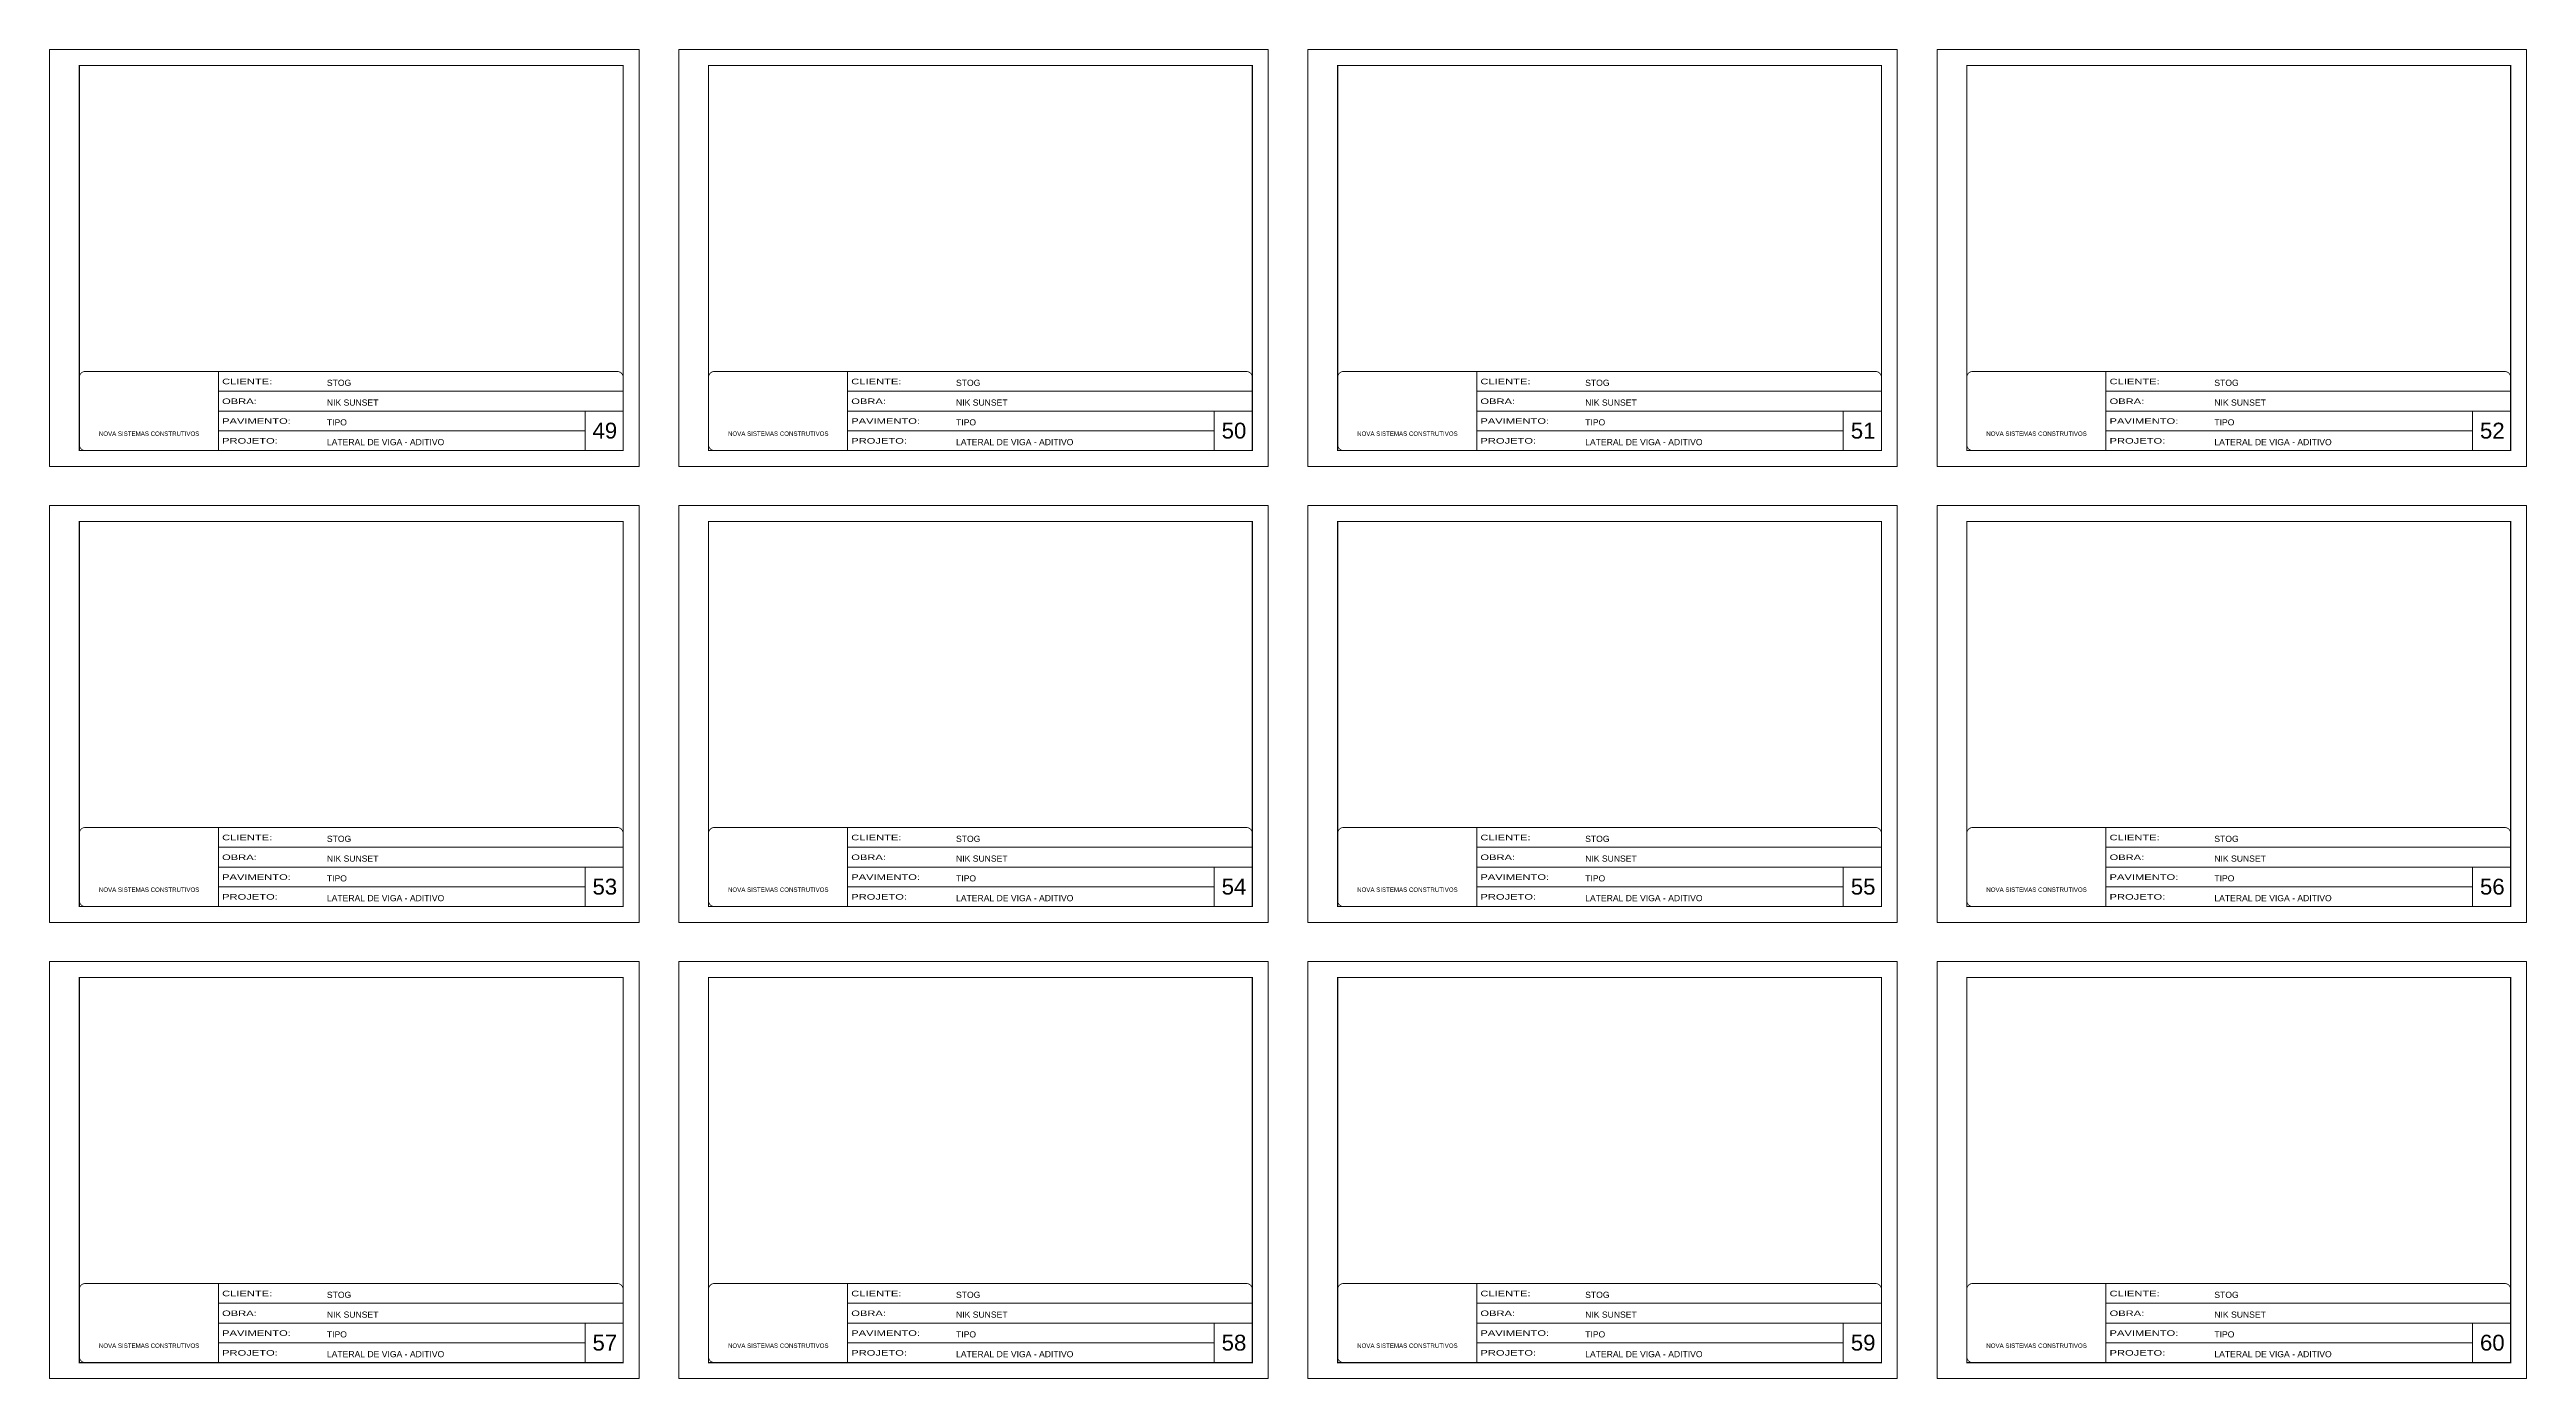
# Model space of a CAD drawing. Extents: x -10448 to -1189, y -11772 to 17235.
# Drawn here: x -10448 to -4208, y -286 to 3061 of the extents above; entities that cross this region are included whole.
import ezdxf

# ---------------------------------------------------------------- set-up
doc = ezdxf.new("R2010")
doc.units = 0
doc.linetypes.add('CONTINUO', pattern=[0])
doc.linetypes.add('DASHED', pattern=[0.75, 0.5, -0.25])
for name, color, linetype, lineweight in [('CARIMBO', 255, 'Continuous', 9), ('Folhas', 255, 'Continuous', 9), ('SARRAFO DE PRESSAO', 251, 'DASHED', 9)]:
    doc.layers.add(name, color=color, linetype=linetype, lineweight=lineweight)
doc.styles.add('ARIAL', font='arial.ttf')
doc.styles.add('Tecnologia', font='')
doc.styles.get('Tecnologia').set_extended_font_data('Forgotten Futurist')

# ---------------------------------------------------------------- blocks, each defined once
blk = doc.blocks.new('9999999999')
at = {"color": 30, "linetype": 'CONTINUO'}
for p, q in [((98564.6, 34230.2), (98564.6, 34429.4)), ((98564.6, 34379.6), (99584, 34379.6)), ((98564.6, 34329.8), (99488, 34329.8)), ((99584, 34329.8), (99488, 34329.8)), ((99488, 34329.8), (99488, 34230.2)), ((98564.6, 34280), (99488, 34280))]:
    blk.add_line(p, q, dxfattribs=at)
at = {"color": 30, "linetype": 'CONTINUO', "const_width": 2}
blk.add_lwpolyline([(99584, 34230.2), (99584, 34414.4, 0.414214), (99569, 34429.4), (98229, 34429.4, 0.414214), (98214, 34414.4), (98214, 34245.2, 0.414214), (98229, 34230.2), (99584, 34230.2)], format="xyb", dxfattribs=at)
at = {"layer": 'Folhas'}
blk.add_lwpolyline([(98139, 34190.2), (99624, 34190.2), (99624, 35240.2), (98139, 35240.2)], close=True, dxfattribs=at)
at = {"layer": 'Folhas', "color": 30, "const_width": 3}
blk.add_lwpolyline([(98214, 34230.2), (99584, 34230.2), (99584, 35200.2), (98214, 35200.2)], close=True, dxfattribs=at)
at = {"color": 7, "linetype": 'Continuous', "ltscale": 5, "style": 'ARIAL'}
for s, height, p in [('STOG', 15.48, (98837.7, 34393.1)), ('NIK SUNSET', 15.48, (98837.7, 34343.3)), ('NOVA SISTEMAS CONSTRUTIVOS', 11.059, (98263.2, 34267.2)), ('TIPO', 15.48, (98837.7, 34293.5)), ('LATERAL DE VIGA - ADITIVO', 15.483, (98837.7, 34243.7))]:
    blk.add_text(s, height=height, dxfattribs=at).set_placement(p)
at = {"layer": 'Folhas', "color": 7, "style": 'Tecnologia', "width": 1.5}
for s, p in [('CLIENTE:', (98573.7, 34397.2)), ('OBRA:', (98573.7, 34347.3)), ('PAVIMENTO:', (98573.7, 34297.5)), ('PROJETO:', (98573.7, 34247.7))]:
    blk.add_text(s, height=14, dxfattribs=at).set_placement(p)

msp = doc.modelspace()

# ---------------------------------------------------------------- block references
at = {"layer": 'SARRAFO DE PRESSAO', "color": 6, "linetype": 'ByBlock'}
for p in [(-108587.26, -32178.88), (-107002.26, -32178.88), (-105417.26, -32178.88), (-103832.26, -32178.88), (-108587.26, -33327.45), (-107002.26, -33327.45), (-105417.26, -33327.45), (-103832.26, -33327.45), (-108587.26, -34476.03), (-107002.26, -34476.03), (-105417.26, -34476.03), (-103832.26, -34476.03)]:
    msp.add_blockref('9999999999', p, dxfattribs=at)

# ---------------------------------------------------------------- texts
at = {"layer": 'CARIMBO', "style": 'ARIAL'}
for s, p in [('49', (-9080.42, 2081.47)), ('50', (-7495.42, 2081.47)), ('52', (-4325.42, 2081.47)), ('51', (-5910.42, 2081.47)), ('53', (-9080.42, 932.9)), ('54', (-7495.42, 932.9)), ('55', (-5910.42, 932.9)), ('56', (-4325.42, 932.9)), ('57', (-9080.42, -215.68)), ('58', (-7495.42, -215.68)), ('59', (-5910.42, -215.68)), ('60', (-4325.42, -215.68))]:
    msp.add_text(s, height=40, dxfattribs=at).set_placement(p)

doc.saveas('drawing.dxf')
